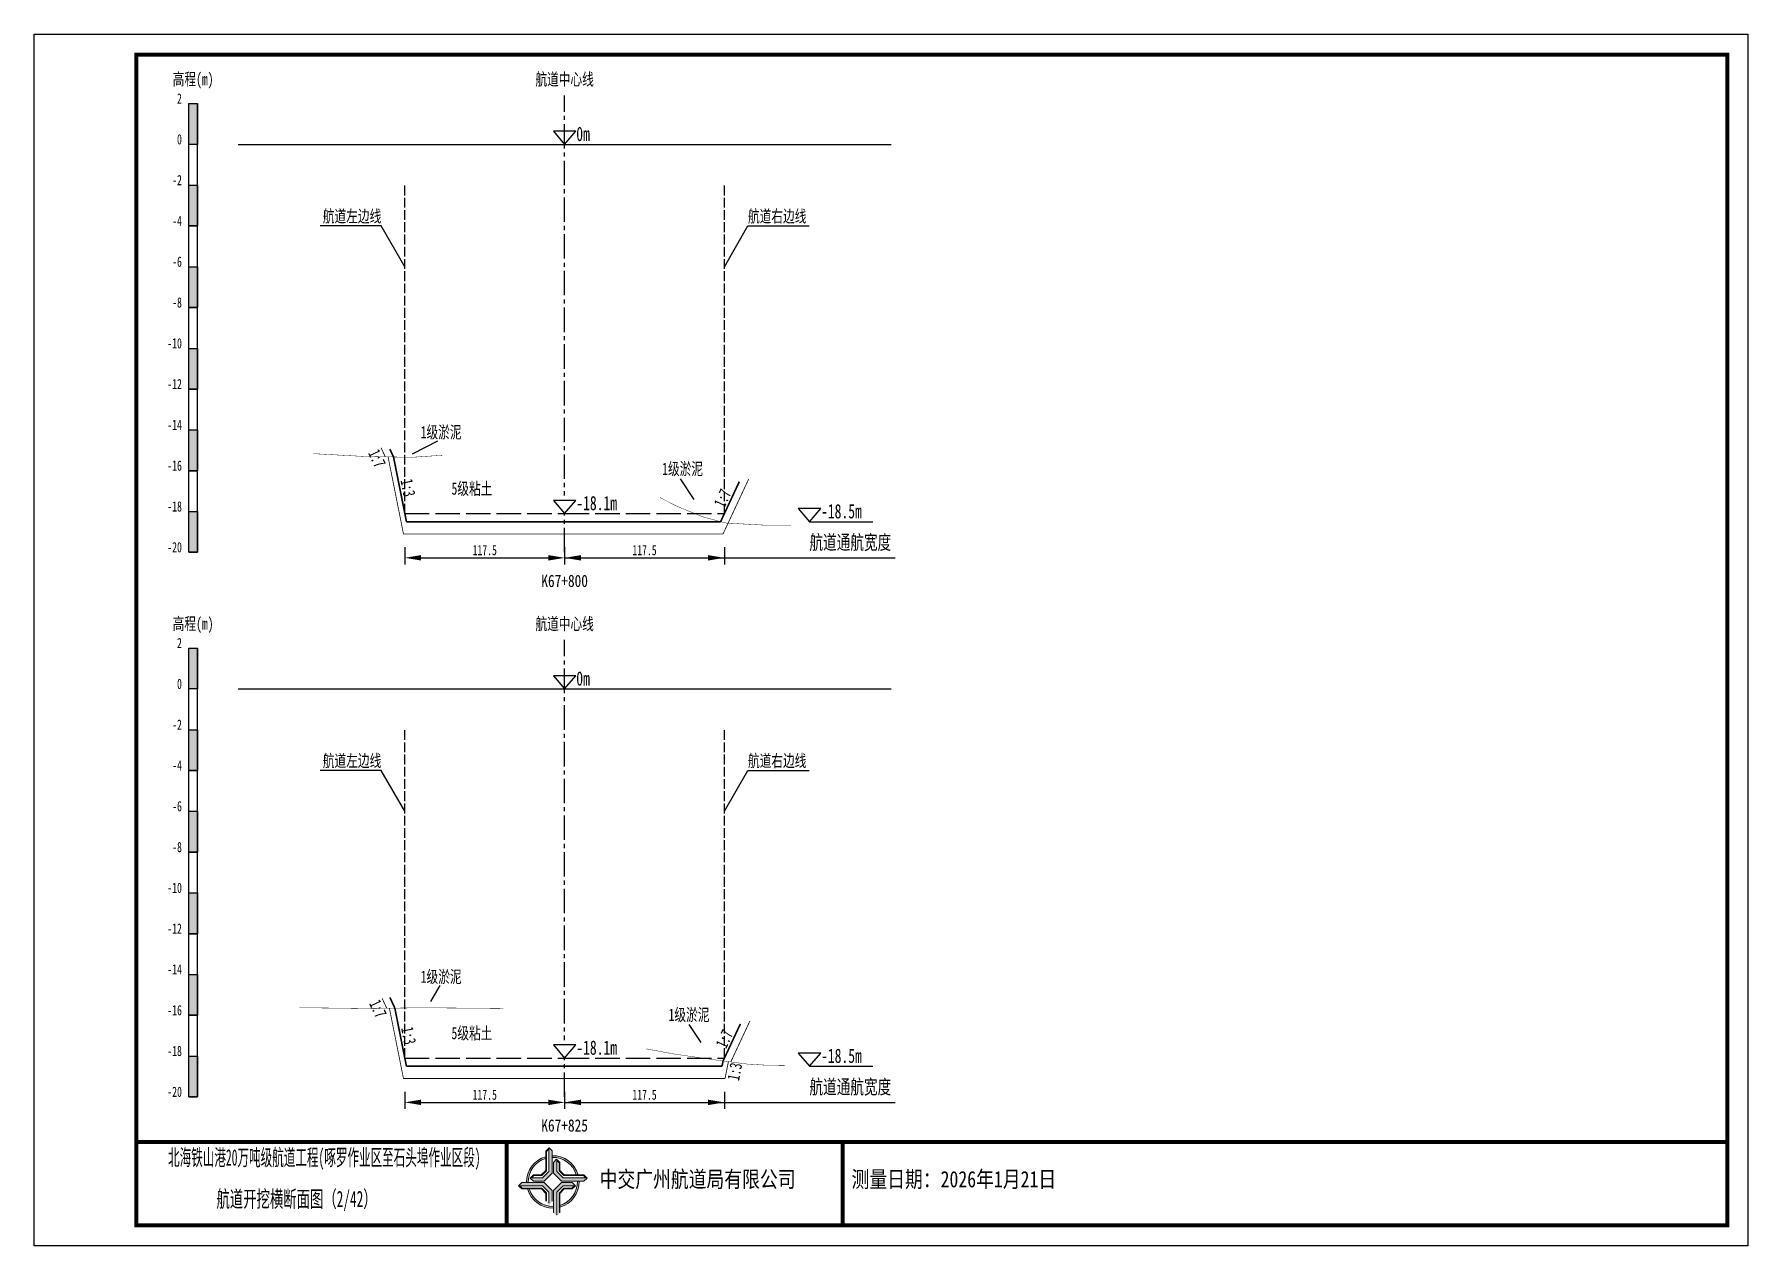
# Paper-space layout 'HDM_5' of a CAD drawing. Header units: millimetres. Extents: x 0 to 420, y 0 to 297.
# The model-space entities are those that its viewports show. They can reach past a viewport. Long polylines and large blocks are cut down to what shows.
import ezdxf
from ezdxf.enums import TextEntityAlignment as Align

# ---------------------------------------------------------------- set-up
doc = ezdxf.new("R2010")
doc.units = ezdxf.units.MM
for name, pattern in [('ACAD_ISO02W100', [15, 12, -3]), ('ACAD_ISO05W100', [33, 24, -3, 0, -3, 0, -3]), ('CENTER2', [1.125, 0.75, -0.125, 0.125, -0.125])]:
    doc.linetypes.add(name, pattern=pattern)
for name, color, linetype in [('0-图框图名', 2, 'Continuous'), ('0-桩号', 1, 'Continuous'), ('0-航道左右边线标注', 8, 'Continuous'), ('1-疏浚底高', 7, 'Continuous'), ('1-通航宽度', 7, 'Continuous'), ('1-通航底高', 7, 'Continuous'), ('L1', 7, 'Continuous'), ('图幅外框线', 145, 'Continuous'), ('地质分层', 6, 'Continuous'), ('坡比', 1, 'Continuous'), ('尺寸标注', 1, 'Continuous'), ('开挖线', 4, 'Continuous'), ('标尺', 7, 'Continuous'), ('超挖线', 3, 'Continuous'), ('辅助框', 7, 'Continuous'), ('通航底面线', 7, 'ACAD_ISO02W100')]:
    doc.layers.add(name, color=color, linetype=linetype)
doc.styles.get("Standard").update_dxf_attribs({"font": 'arial.ttf'})
doc.styles.add('仿宋', font='仿宋_GB2312.ttf', dxfattribs={"width": 0.8})
doc.styles.add('仿宋GB2312', font='仿宋_GB2312.ttf', dxfattribs={"width": 0.7, "height": 2.5})
doc.styles.add('仿宋体', font='仿宋_GB2312.ttf', dxfattribs={"width": 0.8})
doc.dimstyles.new('2000', dxfattribs={"dimtxt": 3, "dimasz": 2.5, "dimexe": 1.25, "dimexo": 0.625, "dimtad": 1, "dimlfac": 2, "dimdsep": 46, "dimtxsty": 'Standard', "dimcen": 2.5, "dimadec": 0, "dimazin": 0, "dimtfac": 1, "dimtmove": 0, "dimatfit": 3, "dimfxl": 1, "dimtfill": 1, "dimarcsym": 0})

# ---------------------------------------------------------------- blocks, each defined once
blk = doc.blocks.new('标尺')
at = {"layer": '标尺', "linetype": 'Continuous'}
for points in [[(-2.116669999959412, 100), (0, 100), (0, 90), (-2.116669999959412, 90)], [(-2.116669999959412, 80), (0, 80), (0, 70), (-2.116669999959412, 70)], [(-2.116669999959412, 60), (0, 60), (0, 50), (-2.116669999959412, 50)], [(-2.116669999959412, 40), (0, 40), (0, 30), (-2.116669999959412, 30)], [(-2.116669999959412, 20), (0, 20), (0, 10), (-2.116669999959412, 10)], [(-2.116669999959412, 0), (0, 0), (0, -10), (-2.116669999959412, -10)]]:
    blk.add_hatch(color=256, dxfattribs=at).paths.add_polyline_path(points)
for p, q in [((-2.116669999959412, -10), (-2.116669999959412, 100)), ((0, -10), (0, 100)), ((-2.116669999959412, 80), (0, 80)), ((-2.116669999959412, 70), (0, 70)), ((-2.116669999959412, 60), (0, 60)), ((-2.116669999959412, 50), (0, 50)), ((-2.116669999959412, 40), (0, 40)), ((-2.116669999959412, 30), (0, 30)), ((-2.116669999959412, 20), (0, 20)), ((-2.116669999959412, 10), (0, 10)), ((-2.116669999959412, 0), (0, 0)), ((-2.116669999959412, -10), (0, -10))]:
    blk.add_line(p, q, dxfattribs=at)
at = {"layer": '标尺'}
for points in [[(-2.116669999959412, 100), (0, 100), (0, 90), (-2.116669999959412, 90)], [(-2.116669999959412, 100), (0, 100), (0, 90), (-2.116669999959412, 90)], [(-2.116669999959412, 80), (0, 80), (0, 70), (-2.116669999959412, 70)], [(-2.116669999959412, 80), (0, 80), (0, 70), (-2.116669999959412, 70)], [(-2.116669999959412, 60), (0, 60), (0, 50), (-2.116669999959412, 50)], [(-2.116669999959412, 60), (0, 60), (0, 50), (-2.116669999959412, 50)], [(-2.116669999959412, 40), (0, 40), (0, 30), (-2.116669999959412, 30)], [(-2.116669999959412, 40), (0, 40), (0, 30), (-2.116669999959412, 30)], [(-2.116669999959412, 20), (0, 20), (0, 10), (-2.116669999959412, 10)], [(-2.116669999959412, 20), (0, 20), (0, 10), (-2.116669999959412, 10)], [(-2.116669999959412, 0), (0, 0), (0, -10), (-2.116669999959412, -10)], [(-2.116669999959412, 0), (0, 0), (0, -10), (-2.116669999959412, -10)]]:
    blk.add_lwpolyline(points, close=True, dxfattribs=at)
at = {"layer": '标尺', "style": '仿宋GB2312', "width": 0.7}
blk.add_text('高程(m)', height=3, dxfattribs=at).set_placement((-1.058334999950602, 106.0000000009313), align=Align.MIDDLE_CENTER)
for s, p in [('2', (-3.816669999971054, 100)), ('0', (-3.816669999971054, 90)), ('-2', (-3.816669999971054, 80)), ('-4', (-3.816669999971054, 70)), ('-6', (-3.816669999971054, 60)), ('-8', (-3.816669999971054, 50)), ('-10', (-3.816669999971054, 40)), ('-12', (-3.816669999971054, 30)), ('-14', (-3.816669999971054, 20)), ('-16', (-3.816669999971054, 10)), ('-18', (-3.816669999971054, 0)), ('-20', (-3.816669999971054, -10))]:
    blk.add_text(s, height=2.5, dxfattribs=at).set_placement(p, align=Align.RIGHT)
blk = doc.blocks.new('*D177')
at = {"layer": 'Defpoints', "color": 0, "ltscale": 0.5}
for p in [(90.8333333334918, -1899.5), (130, -1899.5), (130, -1910.35440872227)]:
    blk.add_point(p, dxfattribs=at)
at = {"layer": '尺寸标注', "color": 0, "lineweight": -2, "ltscale": 0.5}
for p, q in [((90.8333333334918, -1907.75), (90.8333333334918, -1911.95440872227)), ((94.83333333349181, -1910.35440872227), (126, -1910.35440872227)), ((130, -1907.75), (130, -1911.95440872227))]:
    blk.add_line(p, q, dxfattribs=at)
at = {"layer": '尺寸标注', "color": 0, "ltscale": 0.5}
for points in [[(94.83333333349181, -1909.687742055603), (94.83333333349181, -1911.021075388936), (90.8333333334918, -1910.35440872227)], [(126, -1909.687742055603), (126, -1911.021075388936), (130, -1910.35440872227)]]:
    blk.add_solid(points, dxfattribs=at)
at = {"layer": '尺寸标注', "color": 0, "ltscale": 0.5, "insert": (110.4166666667459, -1908.47940872227), "char_height": 2.5, "attachment_point": 5, "style": '仿宋GB2312', "bg_fill": 3, "box_fill_scale": 1.1, "bg_fill_color": 9, "bg_fill_true_color": 13158600, "bg_fill_transparency": 0}
blk.add_mtext('117.5', dxfattribs=at)
blk = doc.blocks.new('*D178')
at = {"layer": 'Defpoints', "color": 0, "ltscale": 0.5}
for p in [(90.83333333374779, -2033), (130, -2033), (130, -2043.854378770444)]:
    blk.add_point(p, dxfattribs=at)
at = {"layer": '尺寸标注', "color": 0, "lineweight": -2, "ltscale": 0.5}
for p, q in [((90.83333333374779, -2041.25), (90.83333333374779, -2045.454378770444)), ((94.83333333374777, -2043.854378770444), (126, -2043.854378770444)), ((130, -2041.25), (130, -2045.454378770444))]:
    blk.add_line(p, q, dxfattribs=at)
at = {"layer": '尺寸标注', "color": 0, "ltscale": 0.5}
for points in [[(94.83333333374777, -2043.187712103777), (94.83333333374777, -2044.521045437111), (90.83333333374779, -2043.854378770444)], [(126, -2043.187712103777), (126, -2044.521045437111), (130, -2043.854378770444)]]:
    blk.add_solid(points, dxfattribs=at)
at = {"layer": '尺寸标注', "color": 0, "ltscale": 0.5, "insert": (110.4166666668739, -2041.979378770444), "char_height": 2.5, "attachment_point": 5, "style": '仿宋GB2312', "bg_fill": 3, "box_fill_scale": 1.1, "bg_fill_color": 9, "bg_fill_true_color": 13158600, "bg_fill_transparency": 0}
blk.add_mtext('117.5', dxfattribs=at)
blk = doc.blocks.new('*D118')
at = {"layer": 'Defpoints', "color": 0, "ltscale": 0.5}
for p in [(130, -1899.5), (169.166666666171, -1899.5), (169.166666666171, -1910.354355253707)]:
    blk.add_point(p, dxfattribs=at)
at = {"layer": '尺寸标注', "color": 0, "lineweight": -2, "ltscale": 0.5}
for p, q in [((130, -1907.75), (130, -1911.954355253707)), ((134, -1910.354355253707), (165.166666666171, -1910.354355253707)), ((169.166666666171, -1907.75), (169.166666666171, -1911.954355253707))]:
    blk.add_line(p, q, dxfattribs=at)
at = {"layer": '尺寸标注', "color": 0, "ltscale": 0.5}
for points in [[(134, -1909.68768858704), (134, -1911.021021920373), (130, -1910.354355253707)], [(165.166666666171, -1909.68768858704), (165.166666666171, -1911.021021920373), (169.166666666171, -1910.354355253707)]]:
    blk.add_solid(points, dxfattribs=at)
at = {"layer": '尺寸标注', "color": 0, "ltscale": 0.5, "insert": (149.5833333330855, -1908.479355253707), "char_height": 2.5, "attachment_point": 5, "style": '仿宋GB2312', "bg_fill": 3, "box_fill_scale": 1.1, "bg_fill_color": 9, "bg_fill_true_color": 13158600, "bg_fill_transparency": 0}
blk.add_mtext('117.5', dxfattribs=at)
blk = doc.blocks.new('*D119')
at = {"layer": 'Defpoints', "color": 0, "ltscale": 0.5}
for p in [(130, -2033), (169.16666666649, -2033), (169.16666666649, -2043.854325291102)]:
    blk.add_point(p, dxfattribs=at)
at = {"layer": '尺寸标注', "color": 0, "lineweight": -2, "ltscale": 0.5}
for p, q in [((130, -2041.25), (130, -2045.454325291102)), ((134, -2043.854325291102), (165.1666666664899, -2043.854325291102)), ((169.16666666649, -2041.25), (169.16666666649, -2045.454325291102))]:
    blk.add_line(p, q, dxfattribs=at)
at = {"layer": '尺寸标注', "color": 0, "ltscale": 0.5}
for points in [[(134, -2043.187658624435), (134, -2044.520991957769), (130, -2043.854325291102)], [(165.1666666664899, -2043.187658624435), (165.1666666664899, -2044.520991957769), (169.16666666649, -2043.854325291102)]]:
    blk.add_solid(points, dxfattribs=at)
at = {"layer": '尺寸标注', "color": 0, "ltscale": 0.5, "insert": (149.583333333245, -2041.979325291102), "char_height": 2.5, "attachment_point": 5, "style": '仿宋GB2312', "bg_fill": 3, "box_fill_scale": 1.1, "bg_fill_color": 9, "bg_fill_true_color": 13158600, "bg_fill_transparency": 0}
blk.add_mtext('117.5', dxfattribs=at)
blk = doc.blocks.new('通航底高')
at = {"layer": '1-通航底高'}
for p, q in [((-2.762494692986365, 3.232132659759372), (5.9237936512e-06, 6.9327652454e-06)), ((2.762506540631875, 3.232132659759372), (-2.762494692986365, 3.232132659759372)), ((5.9237936512e-06, 6.9327652454e-06), (2.762506540631875, 3.232132659759372))]:
    blk.add_line(p, q, dxfattribs=at)
at = {"layer": '1-通航底高', "style": '仿宋', "width": 0.7}
blk.add_attdef('通航底高', (2.85612971993396, 0.8203305718488991), '', height=3.5, dxfattribs=at)
blk = doc.blocks.new('疏浚底高')
at = {"layer": '1-疏浚底高'}
for p, q in [((-2.762500616780016, 3.232125726994127), (0, 0)), ((2.762500616838224, 3.232125726994127), (-2.762500616780016, 3.232125726994127)), ((0, 0), (2.762500616838224, 3.232125726994127)), ((-5.9237936512e-06, -6.9327652454e-06), (15.51466270413067, -6.9327652454e-06))]:
    blk.add_line(p, q, dxfattribs=at)
at = {"layer": '1-疏浚底高', "style": '仿宋', "width": 0.7}
blk.add_attdef('疏浚底高', (2.856123796140309, 0.8203236390836536), '', height=3.5, dxfattribs=at)

msp = doc.modelspace()

# ---------------------------------------------------------------- hatches: boundary and pattern name
at = {"layer": '辅助框'}
h = msp.add_hatch(color=5, dxfattribs=at)
edge = h.paths.add_edge_path()
edge.add_ellipse((127.1048981641217, -2063.349361724389), major_axis=(-6.017077195920141, 1.7338845463e-06), ratio=0.9999999825377228, start_angle=-73.21171739508787, end_angle=1.446762120801509, ccw=False)
edge.add_line((125.3669512677773, -2057.588740435135), (125.3669512677773, -2057.167564622652))
edge.add_ellipse((127.1048981641217, -2063.349361724389), major_axis=(-6.421454345493812, 3.7838319805e-06), ratio=0.9999999825377264, start_angle=-74.29719949703843, end_angle=1.356895039404775)
edge.add_line((120.685244392155, -2063.501418438208), (121.0897390784904, -2063.50127962519))
edge = h.paths.add_edge_path()
edge.add_ellipse((127.1048981641217, -2063.349361724389), major_axis=(-6.017077195920905, 2.624791691e-07), ratio=0.9999999825377338, start_angle=196.780288486553, end_angle=271.4309187160394, ccw=False)
edge.add_line((132.8657615308149, -2061.612217217458), (133.2869208642526, -2061.612217217458))
edge.add_ellipse((127.1048981641217, -2063.349361724389), major_axis=(-6.42145434549481, 2.055023734e-07), ratio=0.9999999825377468, start_angle=195.6953321390063, end_angle=271.3407922019196)
edge.add_line((126.954642100273, -2056.929665483964), (126.954642100273, -2057.334160818589))
edge = h.paths.add_edge_path()
edge.add_ellipse((127.1048981641217, -2063.349361724389), major_axis=(-6.421454345494846, 2.398647111e-07), ratio=0.9999999825377328, start_angle=105.7065269831982, end_angle=181.3336319845399)
edge.add_line((133.5246130750164, -2063.199907793533), (133.1201189918205, -2063.199907793533))
edge.add_ellipse((127.1048981641217, -2063.349361724389), major_axis=(-6.017077195920032, 3.0388041495e-06), ratio=0.9999999825377466, start_angle=106.7923279025839, end_angle=181.4233031167915, ccw=False)
edge.add_line((128.8432505384072, -2069.109860479367), (128.8432505384072, -2069.531044626963))
edge = h.paths.add_edge_path()
edge.add_ellipse((127.1048981641217, -2063.349361724389), major_axis=(6.017077195919977, 2.129043967e-06), ratio=0.999999982537734, start_angle=196.8039053585335, end_angle=271.4347580957008, ccw=False)
edge.add_line((121.3447520368083, -2065.088882915747), (120.9235845122321, -2065.089027449381))
edge.add_ellipse((127.1048981641217, -2063.349361724389), major_axis=(6.421454345494964, 1.0108932269e-06), ratio=0.9999999825377122, start_angle=195.7186899732624, end_angle=271.3444001529103)
edge.add_line((127.2555596845134, -2069.769048223507), (127.2555596845134, -2069.364552247774))
h = msp.add_hatch(color=5, dxfattribs=at)
h.paths.add_polyline_path([(126.954642100273, -2055.745531914723), (126.1757059277876, -2054.967633330833), (125.3669512677773, -2055.776153838646), (125.3669512677773, -2060.536597661984), (124.2904413526042, -2061.612023077023), (122.3438002484723, -2061.612023077023), (121.547657017289, -2062.407358599198), (122.3430715375527, -2063.199178399098), (124.9786409009381, -2063.199178399098), (126.954642100273, -2061.223855132592)])
h.paths.add_polyline_path([(126.1454878369852, -2060.835033672583), (124.5901777509137, -2062.390380010616), (121.8645652051552, -2062.390380010616), (122.4652603742167, -2061.792388775122), (124.4098916059121, -2061.792388775122), (125.5465556775614, -2060.624466802609), (125.5465556775614, -2055.865021880639), (126.1454878369852, -2055.267331255448)], flags=16)
h = msp.add_hatch(color=5, dxfattribs=at)
h.paths.add_polyline_path([(129.2303930920943, -2063.199907793533), (134.7087164380534, -2063.199907793533), (135.4866149793251, -2062.420971685421), (134.6780945355876, -2061.612217217458), (129.9176505200847, -2061.612217217458), (128.8422251477822, -2060.53570710994), (128.8422251477822, -2058.589066240799), (128.0468895398661, -2057.792922881615), (127.2550698896035, -2058.588337358963), (127.2550698896035, -2061.223906744015)])
h.paths.add_polyline_path([(128.0638682996317, -2060.835443487179), (128.0638682996317, -2058.109831133377), (128.6618594281658, -2058.7105261531), (128.6618594281658, -2060.655157427323), (129.8297815503463, -2061.791821563256), (134.5892263867839, -2061.791821563256), (135.1869169904276, -2062.390753594411), (129.6192146588846, -2062.390753594411)], flags=16)
h = msp.add_hatch(color=5, dxfattribs=at)
h.paths.add_polyline_path([(124.9782503553017, -2063.49994512273), (119.4999273297771, -2063.50182517649), (118.7222961377486, -2064.281028228295), (119.531094077824, -2065.089505327714), (124.2915378369673, -2065.087871709836), (125.3673325635477, -2066.164012334835), (125.368000605522, -2068.110653374684), (126.1636093946084, -2068.90652363826), (126.9551560132488, -2068.110837432396), (126.9542515546365, -2065.475268389237)])
h.paths.add_polyline_path([(126.1455864880963, -2065.86400901438), (126.1465218579753, -2068.589621367943), (125.5483246259078, -2067.989131426346), (125.5476572888776, -2066.044500322831), (124.3793451337203, -2064.908237114918), (119.6199005750104, -2064.90987039138), (119.0220044659956, -2064.311143438351), (124.5897064984723, -2064.30923279382)], flags=16)
h = msp.add_hatch(color=5, dxfattribs=at)
h.paths.add_polyline_path([(129.2315609052166, -2063.499116607201), (127.2555596845134, -2065.474439873707), (127.2555596845134, -2070.952763262284), (128.034495878367, -2071.730661675465), (128.8432505384072, -2070.922141167653), (128.8432505384072, -2066.161697344315), (129.9197604535504, -2065.086271929276), (131.8664015576824, -2065.086271929276), (132.6625447675272, -2064.290936407101), (131.8671302472635, -2063.499116607201)])
h.paths.add_polyline_path([(129.6200240766092, -2064.307915166866), (132.345636579661, -2064.307915166866), (131.744941431938, -2064.905906231177), (129.8003101789041, -2064.905906231177), (128.6636461072548, -2066.07382820369), (128.6636461072548, -2070.833273125661), (128.0647139691695, -2071.430963750851), (128.0647139691695, -2065.863261333716)], flags=16)

# ---------------------------------------------------------------- linework, layer by layer
at = {"layer": '0-航道左右边线标注', "linetype": 'ACAD_ISO02W100', "ltscale": 0.2}
for points in [[(90.83333333349219, -1899.5), (90.83333333349219, -1819)], [(169.1666666661713, -1899.5), (169.1666666661713, -1819)], [(90.83333333374776, -2033), (90.83333333374776, -1952.5)], [(169.1666666664896, -2033), (169.1666666664896, -1952.5)]]:
    msp.add_lwpolyline(points, dxfattribs=at)
at = {"layer": '0-航道左右边线标注'}
for points in [[(90.8333333334918, -1839), (85.05983064162461, -1828.999999999983), (70.05983064162463, -1828.99999999994)], [(169.166666666171, -1839), (174.9401693580964, -1829.000000000016), (189.9401693580964, -1829.00000000006)], [(90.83333333374779, -1972.5), (85.05983064188061, -1962.499999999984), (70.05983064188061, -1962.49999999994)], [(169.16666666649, -1972.5), (174.9401693584154, -1962.500000000016), (189.9401693584153, -1962.50000000006)]]:
    msp.add_lwpolyline(points, dxfattribs=at)
at = {"layer": '1-通航宽度'}
for points in [[(130, -1910.35), (211, -1910.35)], [(130, -2043.85), (211, -2043.85)]]:
    msp.add_lwpolyline(points, dxfattribs=at)
at = {"layer": 'L1', "linetype": 'CENTER2', "ltscale": 8}
for p, q in [((129.9999999999996, -1909), (129.9999999999996, -1797)), ((129.9999999999996, -2042.499999999069), (129.9999999999996, -1930.499999999069))]:
    msp.add_line(p, q, dxfattribs=at)
at = {"layer": 'L1'}
for p, q in [((127.2374993832196, -1805.767874272773), (129.9999999999996, -1808.999999999767)), ((132.7625006168378, -1805.767874272773), (127.2374993832196, -1805.767874272773)), ((129.9999999999996, -1808.999999999767), (132.7625006168378, -1805.767874272773)), ((49.9999999999996, -1808.999999999767), (209.9999999999996, -1809.000000000233)), ((127.2374993832196, -1939.267874271841), (129.9999999999996, -1942.499999998836)), ((132.7625006168378, -1939.267874271841), (127.2374993832196, -1939.267874271841)), ((129.9999999999996, -1942.499999998836), (132.7625006168378, -1939.267874271841)), ((49.9999999999996, -1942.499999998836), (209.9999999999996, -1942.499999999301))]:
    msp.add_line(p, q, dxfattribs=at)
at = {"layer": '图幅外框线'}
msp.add_lwpolyline([(-3.979e-13, -1782), (419.9999999999995, -1782), (419.9999999999995, -2079), (-3.979e-13, -2079)], close=True, dxfattribs=at)
at = {"layer": '地质分层', "linetype": 'ACAD_ISO05W100', "ltscale": 0.2, "const_width": 0.1, "flags": 128}
for points in [[(68.39574450161308, -1884.821912381798), (80.83338716701836, -1885.497524292674), (92.5082393065095, -1885.711147124879), (100, -1885.214999999851)], [(153.3333333333139, -1895.575000000186), (157.8450891925022, -1897.857537940144), (163.7992371162399, -1900.275144897401), (168.2333333342507, -1901.5), (169.6142818682492, -1901.823975699262), (179.1664774639648, -1902.351916293613), (185.5045656491643, -1902.376573721848)], [(64.99646732397377, -2020.645083626732), (80.83338716701836, -2020.826262146234), (95.31571026705205, -2020.664535637013), (115, -2020.814999999944)], [(150, -2030.73499999987), (156.9934656107798, -2032.027288335376), (166.816005397588, -2033.430611914024), (174.6971321040764, -2034.453231867403), (179.1664774639648, -2034.720601528417), (183.979572379129, -2034.784157802592)]]:
    msp.add_lwpolyline(points, dxfattribs=at)
at = {"layer": '地质分层'}
for points in [[(92.72658189156937, -1884.865116846111), (98.95831790439841, -1881.713244363615)], [(158.3167977806442, -1890.960819815304), (161.6461404649671, -1896.015076238451)], [(99.44711405567796, -2015.187410669227), (97.09557154664071, -2019.093278313725)], [(160.4070733152766, -2024.72286232093), (163.4221818145161, -2029.168760609515)]]:
    msp.add_lwpolyline(points, dxfattribs=at)
at = {"layer": '开挖线', "linetype": 'Continuous', "const_width": 0.4, "flags": 128}
for points in [[(88.0592816271806, -1885.629741473787), (87.15900113467096, -1883.700568989824)], [(91.23333333242304, -1901.5), (88.05928162718057, -1885.629741473787)], [(168.2333333342507, -1901.5), (172.815522801536, -1891.681022570033)], [(91.23333333242304, -1901.5), (168.2333333342507, -1901.5)], [(88.38172704870613, -2020.741968580137), (87.15251103802858, -2018.107934271523)], [(91.23333333267863, -2035), (88.38172704870613, -2020.741968580137)], [(168.8429761119277, -2033.693622619802), (173.0816278537115, -2024.610797458772)], [(91.23333333267863, -2035), (168.581700635888, -2035)], [(168.581700635888, -2035), (168.8429761119277, -2033.693622619802)]]:
    msp.add_lwpolyline(points, dxfattribs=at)
at = {"layer": '超挖线', "linetype": 'ACAD_ISO02W100', "ltscale": 0.5, "const_width": 0.2, "flags": 128}
for points in [[(86.04205670032792, -1885.592830916212), (85.01034353434147, -1883.382016989086)], [(90.50000003238063, -1904.5), (86.72105102122327, -1885.605254944212)], [(168.8333333342434, -1904.5), (175.1243838579731, -1891.019177449073)], [(90.50000003238063, -1904.5), (168.8333333342434, -1904.5)], [(86.39209570256321, -2020.764187124084), (85.24130859296517, -2018.298214746359)], [(90.5000000326362, -2038), (87.05136502343584, -2020.756824953998)], [(170.72878546856, -2033.93831685556), (175.4188284845329, -2023.888224678418)], [(169.3150339359304, -2038), (170.1425831656062, -2033.862253851622)], [(90.5000000326362, -2038), (169.3150339359304, -2038)]]:
    msp.add_lwpolyline(points, dxfattribs=at)
at = {"layer": '辅助框', "color": 5, "linetype": 'Continuous', "lineweight": 0}
for p, q in [((126.1757059277876, -2054.967633330833), (125.3669512677773, -2055.776153838646)), ((125.3669512677773, -2055.776153838646), (125.3669512677773, -2060.536597661984)), ((126.1454878369852, -2055.267331255448), (125.5465556775614, -2055.865021880639)), ((125.5465556775614, -2055.865021880639), (125.5465556775614, -2060.624466802609)), ((126.1454878369852, -2060.835033672583), (126.1454878369852, -2055.267331255448)), ((126.954642100273, -2055.745531914723), (126.1757059277876, -2054.967633330833)), ((126.954642100273, -2061.223855132592), (126.954642100273, -2055.745531914723)), ((128.0468895398661, -2057.792922881615), (127.2550698896035, -2058.588337358963)), ((128.8422251477822, -2058.589066240799), (128.0468895398661, -2057.792922881615)), ((122.3438002484723, -2061.612023077023), (121.547657017289, -2062.407358599198)), ((122.4652603742167, -2061.792388775122), (121.8645652051552, -2062.390380010616)), ((124.2904413526042, -2061.612023077023), (122.3438002484723, -2061.612023077023)), ((124.4098916059121, -2061.792388775122), (122.4652603742167, -2061.792388775122)), ((125.3669512677773, -2060.536597661984), (124.2904413526042, -2061.612023077023)), ((125.5465556775614, -2060.624466802609), (124.4098916059121, -2061.792388775122)), ((124.5901777509137, -2062.390380010616), (126.1454878369852, -2060.835033672583)), ((124.9786409009381, -2063.199178399098), (126.954642100273, -2061.223855132592)), ((127.2550698896035, -2058.588337358963), (127.2550698896035, -2061.223906744015)), ((127.2550698896035, -2061.223906744015), (129.2303930920943, -2063.199907793533)), ((128.0638682996317, -2058.109831133377), (128.0638682996317, -2060.835443487179)), ((128.6618594281658, -2058.7105261531), (128.0638682996317, -2058.109831133377)), ((128.0638682996317, -2060.835443487179), (129.6192146588846, -2062.390753594411)), ((128.6618594281658, -2060.655157427323), (128.6618594281658, -2058.7105261531)), ((129.8297815503463, -2061.791821563256), (128.6618594281658, -2060.655157427323)), ((128.8422251477822, -2060.53570710994), (128.8422251477822, -2058.589066240799)), ((129.9176505200847, -2061.612217217458), (128.8422251477822, -2060.53570710994)), ((134.5892263867839, -2061.791821563256), (129.8297815503463, -2061.791821563256)), ((134.6780945355876, -2061.612217217458), (129.9176505200847, -2061.612217217458)), ((135.1869169904276, -2062.390753594411), (134.5892263867839, -2061.791821563256)), ((135.4866149793251, -2062.420971685421), (134.6780945355876, -2061.612217217458)), ((119.4999273297771, -2063.50182517649), (118.7222961377486, -2064.281028228295)), ((118.7222961377486, -2064.281028228295), (119.531094077824, -2065.089505327714)), ((124.5897064984723, -2064.30923279382), (119.0220044659956, -2064.311143438351)), ((119.0220044659956, -2064.311143438351), (119.6199005750104, -2064.90987039138)), ((124.9782503553017, -2063.49994512273), (119.4999273297771, -2063.50182517649)), ((119.531094077824, -2065.089505327714), (124.2915378369673, -2065.087871709836)), ((119.6199005750104, -2064.90987039138), (124.3793451337203, -2064.908237114918)), ((121.547657017289, -2062.407358599198), (122.3430715375527, -2063.199178399098)), ((121.8645652051552, -2062.390380010616), (124.5901777509137, -2062.390380010616)), ((122.3430715375527, -2063.199178399098), (124.9786409009381, -2063.199178399098)), ((124.2915378369673, -2065.087871709836), (125.3673325635477, -2066.164012334835)), ((124.3793451337203, -2064.908237114918), (125.5476572888776, -2066.044500322831)), ((126.1455864880963, -2065.86400901438), (124.5897064984723, -2064.30923279382)), ((126.9542515546365, -2065.475268389237), (124.9782503553017, -2063.49994512273)), ((125.3673325635477, -2066.164012334835), (125.368000605522, -2068.110653374684)), ((125.5476572888776, -2066.044500322831), (125.5483246259078, -2067.989131426346)), ((126.1465218579753, -2068.589621367943), (126.1455864880963, -2065.86400901438)), ((126.9551560132488, -2068.110837432396), (126.9542515546365, -2065.475268389237)), ((129.2315609052166, -2063.499116607201), (127.2555596845134, -2065.474439873707)), ((127.2555596845134, -2065.474439873707), (127.2555596845134, -2070.952763262284)), ((129.6200240766092, -2064.307915166866), (128.0647139691695, -2065.863261333716)), ((128.0647139691695, -2065.863261333716), (128.0647139691695, -2071.430963750851)), ((128.6636461072548, -2066.07382820369), (129.8003101789041, -2064.905906231177)), ((128.6636461072548, -2070.833273125661), (128.6636461072548, -2066.07382820369)), ((128.8432505384072, -2066.161697344315), (129.9197604535504, -2065.086271929276)), ((128.8432505384072, -2070.922141167653), (128.8432505384072, -2066.161697344315)), ((129.2303930920943, -2063.199907793533), (134.7087164380534, -2063.199907793533)), ((131.8671302472635, -2063.499116607201), (129.2315609052166, -2063.499116607201)), ((129.6192146588846, -2062.390753594411), (135.1869169904276, -2062.390753594411)), ((132.345636579661, -2064.307915166866), (129.6200240766092, -2064.307915166866)), ((129.8003101789041, -2064.905906231177), (131.744941431938, -2064.905906231177)), ((129.9197604535504, -2065.086271929276), (131.8664015576824, -2065.086271929276)), ((131.744941431938, -2064.905906231177), (132.345636579661, -2064.307915166866)), ((131.8664015576824, -2065.086271929276), (132.6625447675272, -2064.290936407101)), ((132.6625447675272, -2064.290936407101), (131.8671302472635, -2063.499116607201)), ((134.7087164380534, -2063.199907793533), (135.4866149793251, -2062.420971685421))]:
    msp.add_line(p, q, dxfattribs=at)
at = {"layer": '辅助框', "color": 24, "true_color": 0x992600, "const_width": 1}
msp.add_lwpolyline([(414.9999999999995, -2074), (414.9999999999995, -1787), (24.9999999999996, -1787), (24.9999999999996, -2074)], close=True, dxfattribs=at)
for points in [[(115.8011873339342, -2053.581966023392), (115.8011873339342, -2074)], [(198.1590174282174, -2053.581966023392), (198.1590174282174, -2074)]]:
    msp.add_lwpolyline(points, dxfattribs=at)
at = {"layer": '辅助框', "color": 5, "linetype": 'Continuous', "lineweight": 0}
for major_axis, ratio, start_param, end_param in [((-6.421454345493868, 3.7838319805e-06), 0.9999999825377257, -1.29673076078413, 0.0236822864549835), ((-6.017077195920137, 1.7338845463e-06), 0.9999999825377225, -1.277785524412653, 0.0252507629418701), ((-6.421454345494848, 2.055023734e-07), 0.9999999825377459, 3.415527881157324, 4.735790218484762), ((-6.017077195920323, 2.624791691e-07), 0.9999999825377344, 3.434463941941369, 4.737363222872061), ((6.421454345494936, 1.0108932269e-06), 0.9999999825377127, 3.415935552277313, 4.735853189107701), ((6.017077195919973, 2.129043967e-06), 0.9999999825377343, 3.434876134122447, 4.737430232687217), ((-6.421454345494838, 2.398647111e-07), 0.9999999825377329, 1.844926932154335, 3.164868923136231), ((-6.017077195919468, 3.0388041495e-06), 0.9999999825377472, 1.863877732939714, 3.166433979665309)]:
    msp.add_ellipse((127.1048981641217, -2063.349361724389), major_axis=major_axis, ratio=ratio, start_param=start_param, end_param=end_param, dxfattribs=at)

# ---------------------------------------------------------------- block references
at = {"layer": '1-疏浚底高'}
for p in [(190, -1901.5), (190, -2035)]:
    msp.add_blockref('疏浚底高', p, dxfattribs=at).add_auto_attribs({'疏浚底高': '-18.5m'})
at = {"layer": '标尺'}
for p in [(39.9999999999996, -1899), (39.9999999999996, -2032.499999999069)]:
    msp.add_blockref('标尺', p, dxfattribs=at)

# ---------------------------------------------------------------- texts
at = {"layer": '0-航道左右边线标注', "style": '仿宋', "width": 0.7}
for p in [(85.05983064162461, -1828.999999999983), (85.05983064188061, -1962.499999999984)]:
    msp.add_text('航道左边线', height=3, dxfattribs=at).set_placement(p, align=Align.BOTTOM_RIGHT)
for p in [(174.9401693580964, -1829.000000000016), (174.9401693584154, -1962.500000000016)]:
    msp.add_text('航道右边线', height=3, dxfattribs=at).set_placement(p, align=Align.BOTTOM_LEFT)
at = {"layer": '1-通航宽度', "style": '仿宋', "width": 0.7}
for p in [(190, -1909.35), (190, -2042.85)]:
    msp.add_text('航道通航宽度', height=3.5, dxfattribs=at).set_placement(p, align=Align.BOTTOM_LEFT)
at = {"layer": 'L1', "style": '仿宋', "width": 0.7}
for p in [(129.9999999999996, -1793.02892156085), (129.9999999999996, -1926.528921559918)]:
    msp.add_text('航道中心线', height=3, dxfattribs=at).set_placement(p, align=Align.MIDDLE_CENTER)
for p in [(132.856123795325, -1808.179669429315), (132.856123795325, -1941.679669428384)]:
    msp.add_text('0m ', height=3.5, dxfattribs=at).set_placement(p)
at = {"layer": '地质分层', "linetype": 'Continuous', "style": '仿宋GB2312', "width": 0.7}
for s, p in [('1级淤泥', (99.73347569657761, -1879.536904629691)), ('1级淤泥', (158.9140060314312, -1888.521068864811)), ('5级粘土', (107.2808222167861, -1893.368660582218)), ('1级淤泥', (99.73347569683317, -2013.036904629691)), ('1级淤泥', (160.4890494790743, -2022.366053394264)), ('5级粘土', (107.2808222170417, -2026.868660582219))]:
    msp.add_text(s, height=3, dxfattribs=at).set_placement(p, align=Align.MIDDLE_CENTER)
at = {"layer": '坡比', "style": '仿宋体', "width": 0.7}
for s, rotation, p in [('1:7', 295, (84.01352737297749, -1885.981934023078)), ('1:3', 281, (91.60746455563486, -1893.172617088873)), ('1:7', 295, (84.24582875947809, -2020.894456633826)), ('1:3', 281, (91.76869340203439, -2027.478761319593)), ('1:7', 65, (169.1499391954068, -2028.30643162453))]:
    msp.add_text(s, height=3, rotation=rotation, dxfattribs=at).set_placement(p, align=Align.MIDDLE)
at = {"layer": '辅助框', "color": 7, "style": '仿宋GB2312'}
for s, width, p in [('北海铁山港20万吨级航道工程(啄罗作业区至石头埠作业区段)', 0.5200000000000001, (71.09226410002177, -2057.34125590487)), ('         航道开挖横断面图（2/42）', 0.6, (56.94663041004961, -2067.528455383558))]:
    msp.add_text(s, height=4, dxfattribs=dict(at, width=width)).set_placement(p, align=Align.MIDDLE_CENTER)
at = {"layer": '辅助框', "lineweight": 0, "char_height": 4, "width": 115.8863471220259, "attachment_point": 1}
for s, insert in [('{\\fKaiTi|b0|i0|c134|p49;\\W0.8;中交广州航道局有限公司}', (138.5828873353721, -2060.682042507085)), ('{\\fKaiTi|b0|i0|c134|p49;\\W0.8;测量日期：2026年1月21日}', (200.3284275263652, -2060.682042507085))]:
    msp.add_mtext(s, dxfattribs=dict(at, insert=insert))

# ---------------------------------------------------------------- next in the draw order: wipeouts: each hides what was drawn before it
for points, layer in [([(124.16783783783768, -1917.605927027027), (124.16783783783768, -1914.451872972973), (135.76729729729712, -1914.451872972973), (135.76729729729712, -1917.605927027027)], '0-桩号'), ([(124.16783783783768, -2051.105927026096), (124.16783783783768, -2047.951872972042), (135.76729729729712, -2047.951872972042), (135.76729729729712, -2051.105927026096)], '0-桩号'), ([(143.32193774963514, -1899.5), (127.1304339162742, -1899.5), (127.1304339162742, -1895.1510097102982), (143.32193774963514, -1895.1510097102982)], '1-通航底高'), ([(143.32193774963514, -2033), (127.1304339162742, -2033), (127.1304339162742, -2028.6510097102982), (143.32193774963514, -2028.6510097102982)], '1-通航底高')]:
    msp.add_wipeout(points).dxf.layer = layer

# ---------------------------------------------------------------- next in the draw order: linework, layer by layer
at = {"layer": '辅助框', "color": 24, "true_color": 0x992600, "const_width": 1}
msp.add_lwpolyline([(24.9999999999996, -2053.581966023392), (414.9999999999995, -2053.581966023392)], dxfattribs=at)
at = {"layer": '通航底面线', "ltscale": 0.5}
for points in [[(90.83333333331394, -1899.5), (130, -1899.5), (169.166666666686, -1899.5)], [(90.83333333331394, -2033), (130, -2033), (169.166666666686, -2033)]]:
    msp.add_lwpolyline(points, dxfattribs=at)

# ---------------------------------------------------------------- next in the draw order: block references
at = {"layer": '1-通航底高'}
for p in [(130, -1899.5), (130, -2033)]:
    msp.add_blockref('通航底高', p, dxfattribs=at).add_auto_attribs({'通航底高': '-18.1m'})

# ---------------------------------------------------------------- next in the draw order: texts
at = {"layer": '0-桩号', "style": '仿宋', "width": 0.8}
for s, p in [('K67+800', (130, -1916.0289)), ('K67+825', (130, -2049.528899999999))]:
    msp.add_text(s, height=3, dxfattribs=at).set_placement(p, align=Align.MIDDLE)

# ---------------------------------------------------------------- next in the draw order: dimensions: what is measured, and where the dimension line sits
at = {"layer": '尺寸标注', "ltscale": 0.5}
for p1, p2, distance, picture, middle in [((90.8333333334918, -1899.5), (130, -1899.5), -10.854408722269909, '*D177', (110.4166666667459, -1908.47940872227)), ((90.83333333374779, -2033), (130, -2033), -10.8543787704441, '*D178', (110.4166666668739, -2041.979378770444))]:
    dim = msp.add_aligned_dim(p1=p1, p2=p2, distance=distance, dimstyle='2000', override={"dimtxt": 3.5, "dimasz": 4, "dimexe": 1.6, "dimexo": 8.25, "dimlfac": 3, "dimtxsty": '仿宋GB2312'}, dxfattribs=at)
    dim.commit()
    dim.dimension.update_dxf_attribs({"geometry": picture, "text_midpoint": middle})

# ---------------------------------------------------------------- next in the draw order: dimensions: what is measured, and where the dimension line sits
for p1, p2, distance, picture, middle in [((130, -1899.5), (169.166666666171, -1899.5), -10.854355253706899, '*D118', (149.5833333330855, -1908.479355253707)), ((130, -2033), (169.16666666649, -2033), -10.854325291101986, '*D119', (149.583333333245, -2041.979325291102))]:
    dim = msp.add_aligned_dim(p1=p1, p2=p2, distance=distance, dimstyle='2000', override={"dimtxt": 3.5, "dimasz": 4, "dimexe": 1.6, "dimexo": 8.25, "dimlfac": 3, "dimtxsty": '仿宋GB2312'}, dxfattribs=at)
    dim.commit()
    dim.dimension.update_dxf_attribs({"geometry": picture, "text_midpoint": middle})

# ---------------------------------------------------------------- next in the draw order: texts
at = {"layer": '坡比', "style": '仿宋体', "width": 0.7}
for s, rotation, p in [('1:7', 65, (168.7120610930097, -1895.744741843411)), ('1:3', 79, (171.6899632963754, -2036.323392224961))]:
    msp.add_text(s, height=3, rotation=rotation, dxfattribs=at).set_placement(p, align=Align.MIDDLE)

psp = doc.layouts.new('HDM_5')

# ---------------------------------------------------------------- viewports
at = {"layer": '0-图框图名'}
psp.add_viewport(center=(210, 148.5), size=(420, 297), view_center_point=(209.9999999999996, -1930.5), view_height=297, dxfattribs=at)

doc.saveas('drawing.dxf')
